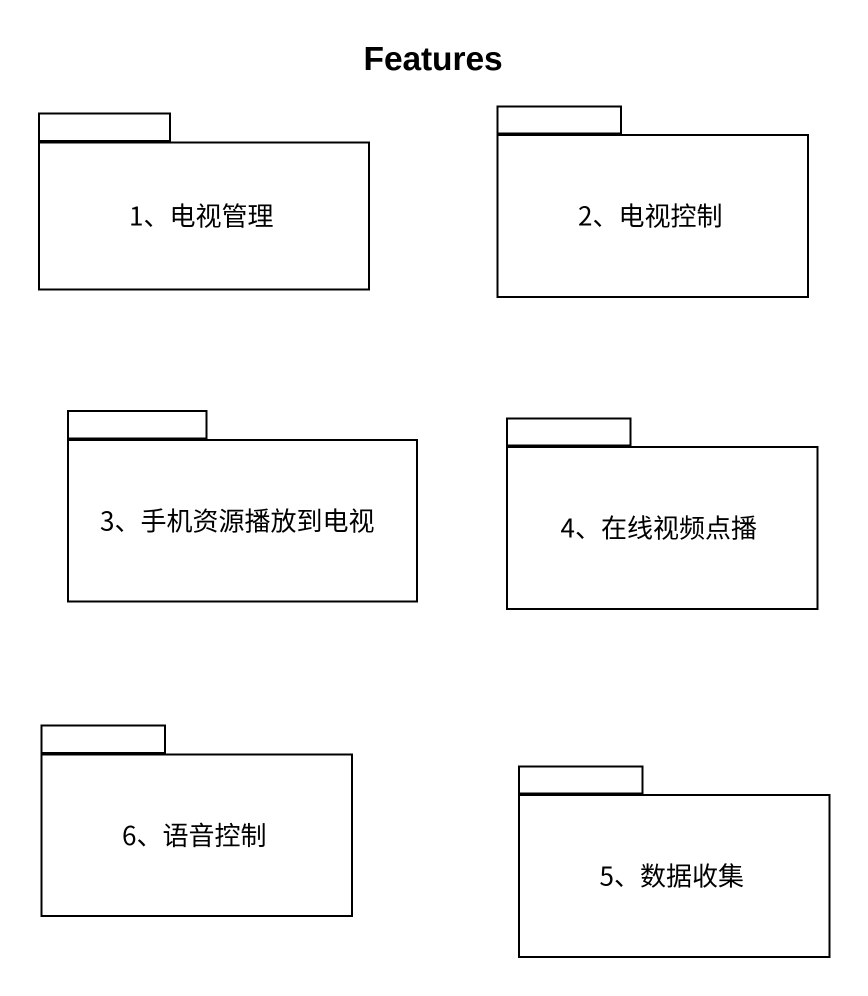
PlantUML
@startuml
title Features
package "1、电视管理" as p1_电视管理 {
}
package "2、电视控制" as p2_电视控制 {
}
package "3、手机资源播放到电视" as p3_手机资源播放到电视 {
}
package "4、在线视频点播" as p4_在线视频点播 {
}
package "6、语音控制" as p6_语音控制 {
}
package "5、数据收集" as p5_数据收集 {
}
@enduml
